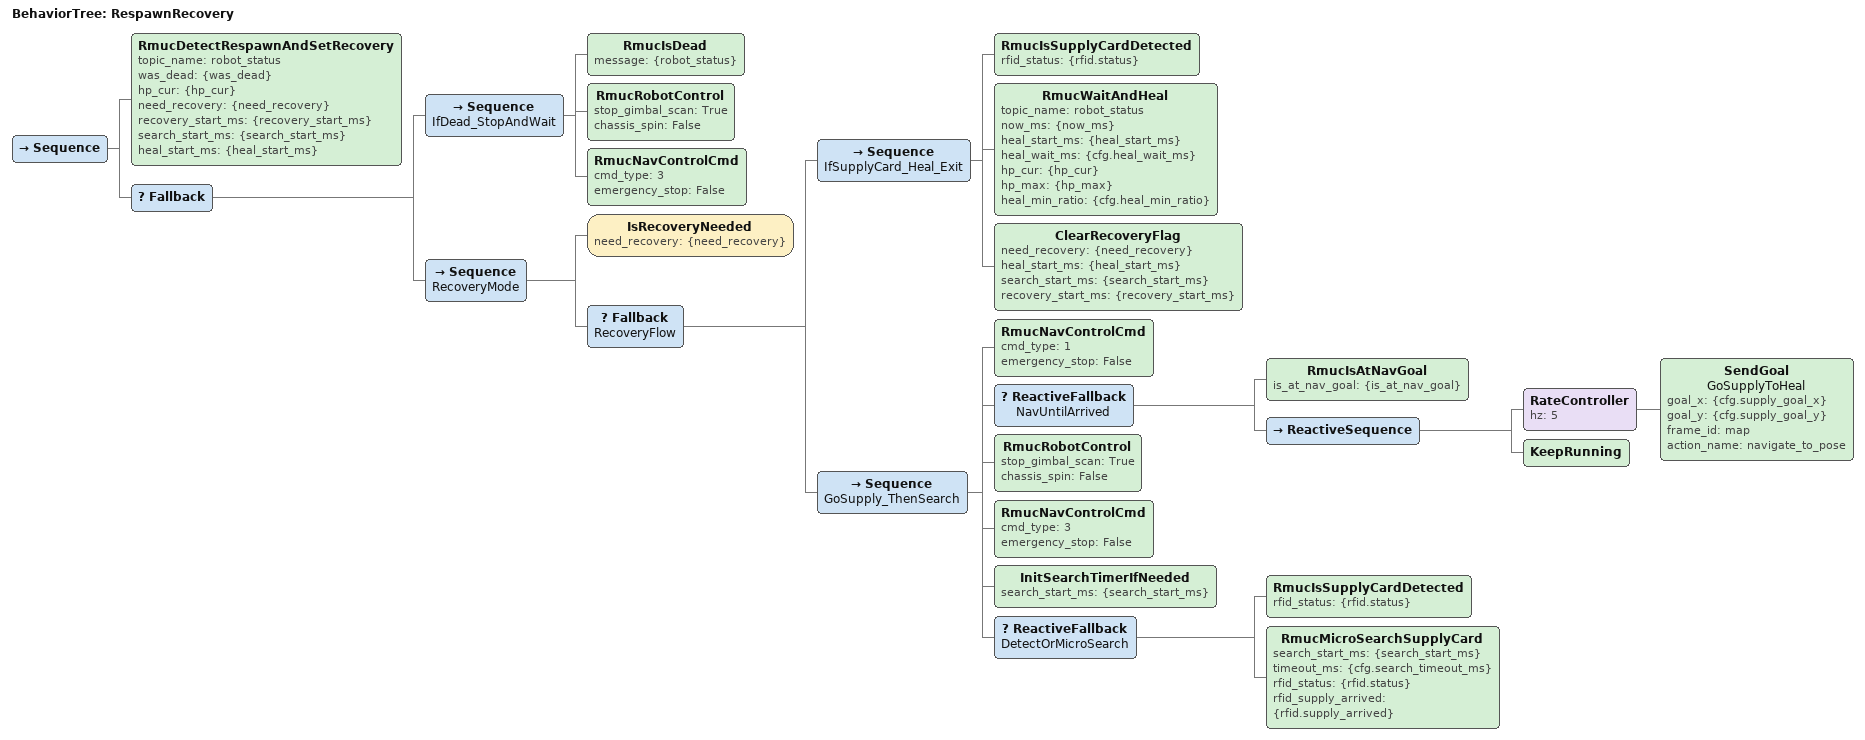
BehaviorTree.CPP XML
<root BTCPP_format="4">
    <BehaviorTree ID="RespawnRecovery">
        <Sequence>

            <!-- 0. 每次 tick 都执行：持续跟踪 was_dead / 检测复活沿 -->
            <RmucDetectRespawnAndSetRecovery
                topic_name="robot_status"
                was_dead="{was_dead}"
                hp_cur="{hp_cur}"
                need_recovery="{need_recovery}"
                recovery_start_ms="{recovery_start_ms}"
                search_start_ms="{search_start_ms}"
                heal_start_ms="{heal_start_ms}"/>

            <!-- 1. 根据当前状态选择分支（两个都 FAILURE = 正常存活，子树 FAILURE） -->
            <Fallback>

                <!-- A. 战亡：停车等待复活读条结束 -->
                <Sequence name="IfDead_StopAndWait">
                    <RmucIsDead message="{robot_status}"/>
                    <RmucRobotControl stop_gimbal_scan="True"
                                  chassis_spin="False"/>
                    <RmucNavControlCmd cmd_type="3"
                                   emergency_stop="False"/>
                </Sequence>

                <!-- B. 恢复模式：复活后强制回补给区刷卡解除虚弱并回血 -->
                <Sequence name="RecoveryMode">

                    <IsRecoveryNeeded need_recovery="{need_recovery}"/>

                    <Fallback name="RecoveryFlow">

                        <!-- 成功分支：检测到补给区RFID → 等待回血 → 清除恢复flag -->
                        <Sequence name="IfSupplyCard_Heal_Exit">
                            <RmucIsSupplyCardDetected rfid_status="{rfid.status}"/>

                            <!-- 等待回血到指定比例 -->
                            <RmucWaitAndHeal
                                topic_name="robot_status"
                                now_ms="{now_ms}"
                                heal_start_ms="{heal_start_ms}"
                                heal_wait_ms="{cfg.heal_wait_ms}"
                                hp_cur="{hp_cur}"
                                hp_max="{hp_max}"
                                heal_min_ratio="{cfg.heal_min_ratio}"/>

                            <!-- 退出恢复模式 -->
                            <ClearRecoveryFlag
                                need_recovery="{need_recovery}"
                                heal_start_ms="{heal_start_ms}"
                                search_start_ms="{search_start_ms}"
                                recovery_start_ms="{recovery_start_ms}"/>
                        </Sequence>

                        <!-- 失败分支：未检测到卡 → 去补给区 → 到达后微搜 -->
                        <Sequence name="GoSupply_ThenSearch">

                            <!-- 1. 启动导航模式 -->
                            <RmucNavControlCmd cmd_type="1" emergency_stop="False"/>

                            <!-- 2. 导航到补给区（到达前持续RUNNING） -->
                            <ReactiveFallback name="NavUntilArrived">
                                <RmucIsAtNavGoal is_at_nav_goal="{is_at_nav_goal}"/>
                                <ReactiveSequence>
                                    <RateController hz="5">
                                        <SendGoal name="GoSupplyToHeal"
                                            goal_x="{cfg.supply_goal_x}"
                                            goal_y="{cfg.supply_goal_y}"
                                            frame_id="map"
                                            action_name="navigate_to_pose"/>
                                    </RateController>
                                    <KeepRunning/>
                                </ReactiveSequence>
                            </ReactiveFallback>

                            <!-- 3. 到达后刹车+原地不动 -->
                            <RmucRobotControl stop_gimbal_scan="True"
                                          chassis_spin="False"/>
                            <RmucNavControlCmd cmd_type="3"
                                           emergency_stop="False"/>

                            <!-- 4. 初始化搜卡计时器 -->
                            <InitSearchTimerIfNeeded search_start_ms="{search_start_ms}"/>

                            <!-- 5. 先感应补给卡，感应不到再微动搜索 -->
                            <ReactiveFallback name="DetectOrMicroSearch">
                                <RmucIsSupplyCardDetected rfid_status="{rfid.status}"/>
                                <RmucMicroSearchSupplyCard
                                    search_start_ms="{search_start_ms}"
                                    timeout_ms="{cfg.search_timeout_ms}"
                                    rfid_status="{rfid.status}"
                                    rfid_supply_arrived="{rfid.supply_arrived}"/>
                            </ReactiveFallback>

                        </Sequence>

                    </Fallback>

                </Sequence>

            </Fallback>

        </Sequence>
    </BehaviorTree>

</root>
